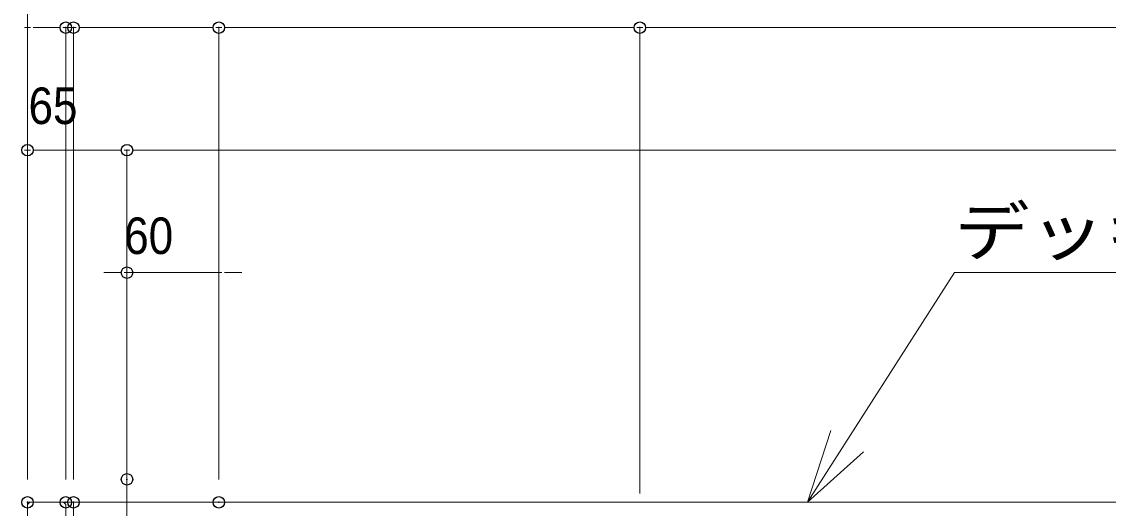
# Model space of a CAD drawing. Units: millimetres, scale not verified. Extents: x -8199 to 8201, y -2963 to 5056.
# Drawn here: x 1662 to 2608, y 1271 to 1695 of the extents above; entities that cross this region are included whole.
import ezdxf
from ezdxf.enums import TextEntityAlignment as Align

# ---------------------------------------------------------------- set-up
doc = ezdxf.new("R2010")
doc.units = ezdxf.units.MM
doc.header["$LTSCALE"] = 20
doc.header["$PDMODE"] = 32
doc.header["$PDSIZE"] = 10
for name, color, linetype, lineweight in [('0-1_一般', 4, 'Continuous', 9), ('0-2_寸法', 7, 'Continuous', 9), ('0-3_0', 7, 'Continuous', 9)]:
    doc.layers.add(name, color=color, linetype=linetype, lineweight=lineweight)
doc.layers.add('0-4_Defpoints', color=7, linetype='Continuous')
doc.styles.add('Osaka', font='')
doc.styles.add('ＭＳ ゴシック', font='')
doc.styles.get('Osaka').set_extended_font_data('Osaka')
doc.styles.get('ＭＳ ゴシック').set_extended_font_data('MS Gothic')

# ---------------------------------------------------------------- blocks, each defined once
blk = doc.blocks.new('グループ-162-1')
at = {"layer": '0-1_一般', "color": 7}
blk.add_lwpolyline([(369986.5, -93529), (385936.5, -93529), (385936.5, -96429), (369986.5, -96429)], close=True, dxfattribs=at)
blk = doc.blocks.new('_DOT')
at = {"layer": '0-3_0'}
for p, q in [((-10, 0), (-20, 0)), ((-5, 0), (5, 0))]:
    blk.add_line(p, q, dxfattribs=at)

msp = doc.modelspace()

# ---------------------------------------------------------------- linework, layer by layer
at = {"layer": '0-1_一般', "color": 2}
for points in [[(2925.35, 1476.63), (2473.79, 1476.63), (2345.79, 1276.63)], [(2394.64, 1320.62), (2345.79, 1276.63), (2366.1, 1339.15)]]:
    msp.add_lwpolyline(points, dxfattribs=at)
at = {"layer": '0-1_一般'}
msp.add_lwpolyline([(1666.51, 1085.3), (1668.51, 1083.3), (1697.84, 1083.3), (1699.84, 1085.3), (1699.84, 1274.62), (1697.83, 1276.63), (1668.52, 1276.63), (1666.51, 1274.62)], close=True, dxfattribs=at)
at = {"layer": '0-1_一般', "color": 1}
msp.add_lwpolyline([(1706.51, 1276.63), (4293.17, 1276.63), (4293.17, 1243.3), (1706.51, 1243.3)], close=True, dxfattribs=at)
at = {"layer": '0-2_寸法'}
for p, q in [((1666.51, 1296.63), (1666.51, 1809.96)), ((1666.51, 1296.63), (1666.51, 1689.96)), ((1676.52, 1689.96), (1689.83, 1689.96)), ((1689.83, 1689.96), (1679.81, 1689.96)), ((1699.84, 1296.63), (1699.84, 1689.96)), ((1699.84, 1689.96), (1706.51, 1689.96)), ((1699.84, 1296.63), (1699.84, 1689.96)), ((1706.51, 1296.63), (1706.51, 1689.96)), ((1706.51, 1296.63), (1706.51, 1689.96)), ((1823.16, 1689.96), (1716.52, 1689.96)), ((1716.52, 1689.96), (1726.54, 1689.96)), ((1833.17, 1296.63), (1833.17, 1689.96)), ((1833.17, 1296.63), (1833.17, 1689.96)), ((2189.83, 1689.96), (1843.19, 1689.96)), ((2199.84, 1284.3), (2199.84, 1689.96)), ((2199.84, 1284.3), (2199.84, 1689.96)), ((2723.16, 1689.96), (2209.86, 1689.96)), ((1666.51, 1296.63), (1666.51, 1583.3)), ((1743.16, 1583.3), (1676.52, 1583.3)), ((1753.17, 1316.63), (1753.17, 1583.3)), ((1753.17, 1209.96), (1753.17, 1583.3)), ((4236.49, 1583.3), (1763.19, 1583.3)), ((1743.16, 1476.63), (1733.14, 1476.63)), ((1753.17, 1209.96), (1753.17, 1476.63)), ((1833.17, 1476.63), (1753.17, 1476.63)), ((1833.17, 1296.63), (1833.17, 1476.63)), ((1843.19, 1476.63), (1853.2, 1476.63))]:
    msp.add_line(p, q, dxfattribs=at)
at = {"layer": '0-4_Defpoints'}
for p in [(1699.84, 1689.96), (1706.51, 1689.96), (1833.17, 1689.96), (2199.84, 1689.96), (1666.51, 1583.3), (1753.17, 1583.3), (1753.17, 1476.63), (1753.17, 1296.63), (1666.5, 1276.63), (1666.51, 1276.63), (1666.51, 1276.63), (1699.84, 1276.63), (1706.51, 1276.63), (1833.17, 1276.63)]:
    msp.add_point(p, dxfattribs=at)

# ---------------------------------------------------------------- block references
at = {"layer": '0-1_一般', "xscale": 0.06666667, "yscale": 0.06666667}
msp.add_blockref('グループ-162-1', (-22999.26, 7511.9), dxfattribs=at)
at = {"layer": '0-2_寸法', "xscale": 0.5007446, "yscale": 0.5007446, "rotation": 180}
for p in [(1666.51, 1689.96), (1706.51, 1689.96), (1706.51, 1689.96), (1833.17, 1689.96), (2199.84, 1689.96), (1666.51, 1583.3), (1753.17, 1583.3), (1833.17, 1476.63)]:
    msp.add_blockref('_DOT', p, dxfattribs=at)
at = {"layer": '0-2_寸法', "xscale": 0.5007446, "yscale": 0.5007446}
for p in [(1699.84, 1689.96), (1699.84, 1689.96), (1833.17, 1689.96), (2199.84, 1689.96), (1753.17, 1583.3), (1753.17, 1476.63)]:
    msp.add_blockref('_DOT', p, dxfattribs=at)

# ---------------------------------------------------------------- texts
at = {"layer": '0-2_寸法', "style": 'Osaka', "width": 0.9}
for s, p in [('65', (1667.44, 1596.47)), ('60', (1750.77, 1483.3))]:
    msp.add_text(s, height=31.82, dxfattribs=at).set_placement(p, align=Align.BOTTOM_LEFT)
at = {"layer": '0-2_寸法', "color": 4, "style": 'ＭＳ ゴシック', "width": 1.15}
msp.add_text('デッキ材25-145開', height=41.79, dxfattribs=at).set_placement((2473.79, 1479.14), align=Align.BOTTOM_LEFT)

doc.saveas('drawing.dxf')
